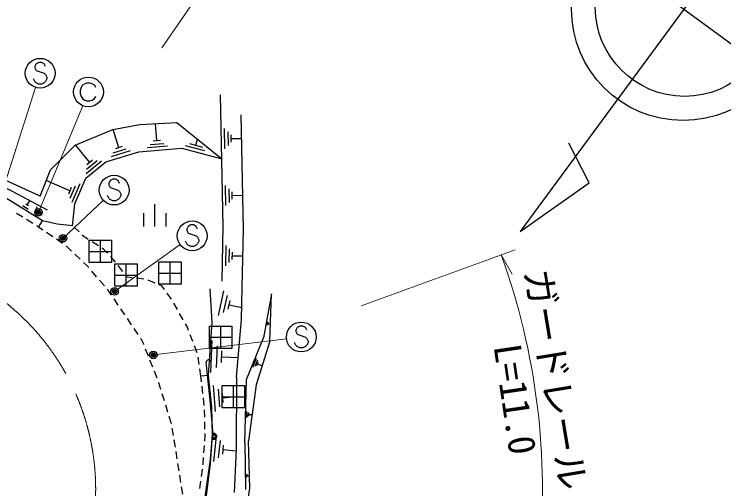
# Model space of a CAD drawing. Units: millimetres at full size, sheet at 1:1000; details may follow other scales. Extents: x 40000 to 680000, y 20000 to 380000.
# Drawn here: x 386974 to 434627, y 298446 to 330315 of the extents above; entities that cross this region are included whole.
import ezdxf
from ezdxf.enums import TextEntityAlignment as Align

# ---------------------------------------------------------------- set-up
doc = ezdxf.new("R2010")
doc.units = ezdxf.units.MM
doc.header["$LTSCALE"] = 1000
doc.header["$PDMODE"] = 32
doc.header["$PDSIZE"] = 500
doc.linetypes.add('CHAIN', pattern=[18.5, 12, -1.5, 3.5, -1.5])
for name, color, linetype, lineweight in [('M-BGD', 7, 'Continuous', 25), ('M-BMK', 2, 'CHAIN', 13), ('M-BMK-SRVR', 3, 'Continuous', 25), ('M-STR-HTXT', 7, 'Continuous', 13), ('M-STR-STRC', 7, 'Continuous', 25)]:
    doc.layers.add(name, color=color, linetype=linetype, lineweight=lineweight)
doc.styles.add('ＭＳ ゴシック', font='')
doc.styles.get('ＭＳ ゴシック').set_extended_font_data('MS Gothic')

msp = doc.modelspace()

# ---------------------------------------------------------------- linework, layer by layer
at = {"layer": 'M-BGD'}
for p, q in [((388443, 326985), (388353, 326803)), ((388625, 327076), (388443, 326985)), ((388807, 327076), (388625, 327076)), ((388989, 326985), (388807, 327076)), ((389080, 326803), (388989, 326985)), ((388353, 326803), (388353, 326713)), ((388353, 326713), (388443, 326531)), ((388443, 326531), (388989, 326349)), ((388353, 325803), (388262, 325985)), ((388989, 326349), (389080, 326258)), ((389080, 326258), (389171, 326076)), ((389171, 325985), (389080, 325803)), ((389171, 326076), (389171, 325985)), ((388443, 325713), (388353, 325803)), ((388625, 325622), (388443, 325713)), ((388807, 325622), (388625, 325622)), ((388989, 325713), (388807, 325622)), ((389080, 325803), (388989, 325713)), ((391560, 325543), (391460, 325393)), ((391710, 325643), (391560, 325543)), ((391860, 325693), (391710, 325643)), ((392060, 325693), (391860, 325693)), ((392210, 325643), (392060, 325693)), ((392360, 325543), (392210, 325643)), ((392460, 325393), (392360, 325543)), ((391460, 325393), (391410, 325193)), ((391410, 325193), (391410, 324993)), ((391410, 324993), (391460, 324793)), ((391460, 324793), (391560, 324643)), ((391560, 324643), (391710, 324543)), ((391710, 324543), (391860, 324493)), ((392060, 324493), (392210, 324543)), ((392210, 324543), (392360, 324643)), ((392360, 324643), (392460, 324793)), ((401002, 316080), (400832, 324904)), ((391860, 324493), (392060, 324493)), ((402363, 315850), (402223, 323552)), ((396553, 321819), (396454, 322964)), ((401125, 321281), (401099, 322631)), ((394000, 321349), (393624, 322572)), ((401319, 322419), (401336, 321502)), ((401548, 321722), (401539, 322208)), ((396795, 321839), (396311, 321798)), ((399182, 321515), (399289, 321916)), ((401543, 321965), (402245, 321978)), ((392047, 320358), (391080, 321536)), ((393624, 321008), (394502, 321277)), ((394232, 321420), (393767, 321278)), ((397262, 321446), (395917, 321331)), ((396114, 321565), (397029, 321642)), ((399777, 321131), (398473, 321482)), ((398738, 321634), (399624, 321396)), ((394771, 321133), (393480, 320739)), ((392843, 320451), (391798, 319596)), ((391828, 319900), (392539, 320482)), ((392235, 320512), (391859, 320204)), ((388707, 318098), (384092, 320178)), ((390713, 318463), (389118, 319144)), ((391376, 318913), (390844, 317673)), ((393416, 319139), (393325, 318957)), ((393325, 318957), (393325, 318867)), ((393325, 318867), (393416, 318685)), ((393598, 319230), (393416, 319139)), ((393780, 319230), (393598, 319230)), ((393962, 319139), (393780, 319230)), ((394053, 318957), (393962, 319139)), ((401196, 317460), (401170, 318810)), ((390809, 318687), (390617, 318240)), ((390731, 317956), (391092, 318800)), ((393416, 318685), (393962, 318503)), ((393962, 318503), (394053, 318412)), ((394053, 318412), (394143, 318230)), ((401390, 318598), (401408, 317681)), ((401620, 317901), (401610, 318387)), ((393325, 317957), (393234, 318139)), ((393416, 317867), (393325, 317957)), ((393598, 317776), (393416, 317867)), ((393962, 317867), (393780, 317776)), ((394053, 317957), (393962, 317867)), ((394143, 318139), (394053, 317957)), ((394143, 318230), (394143, 318139)), ((401615, 318144), (402317, 318157)), ((387922, 317208), (387554, 317436)), ((387944, 317449), (387760, 317563)), ((387852, 317506), (388022, 317783)), ((388355, 316921), (388527, 317404)), ((393780, 317776), (393598, 317776)), ((396406, 317558), (396406, 316058)), ((387547, 316676), (387122, 316939)), ((395656, 316958), (395656, 316058)), ((397156, 316958), (397156, 316058)), ((388228, 316255), (387802, 316518)), ((388615, 316015), (388878, 316441)), ((388615, 316015), (388483, 316097)), ((388900, 315822), (388615, 316015)), ((391333, 315695), (390974, 316043)), ((398656, 316069), (398565, 315887)), ((398837, 316160), (398656, 316069)), ((399019, 316160), (398837, 316160)), ((399201, 316069), (399019, 316160)), ((399292, 315887), (399201, 316069)), ((400933, 312399), (401002, 316080)), ((389561, 315372), (389148, 315653)), ((391645, 315393), (391549, 315486)), ((398565, 315887), (398565, 315797)), ((398565, 315797), (398656, 315615)), ((398656, 315615), (399201, 315433)), ((402289, 311956), (402363, 315850)), ((390223, 314922), (389809, 315203)), ((391952, 315194), (391645, 315393)), ((392007, 313638), (392007, 315138)), ((392007, 315138), (393507, 315138)), ((392624, 314759), (392204, 315031)), ((392757, 315138), (392757, 313638)), ((393507, 315138), (393507, 313638)), ((398565, 314887), (398474, 315069)), ((399201, 315433), (399292, 315342)), ((399292, 315342), (399383, 315160)), ((399383, 315069), (399292, 314887)), ((399383, 315160), (399383, 315069)), ((390833, 314408), (390471, 314753)), ((392997, 314517), (392876, 314596)), ((393241, 314259), (392997, 314517)), ((398656, 314797), (398565, 314887)), ((398837, 314706), (398656, 314797)), ((399019, 314706), (398837, 314706)), ((399201, 314797), (399019, 314706)), ((399292, 314887), (399201, 314797)), ((401176, 313427), (401201, 314776)), ((401413, 314556), (401396, 313639)), ((391413, 313857), (391050, 314202)), ((392007, 314388), (393507, 314388)), ((393651, 313824), (393447, 314040)), ((401616, 313850), (401625, 314336)), ((401620, 314093), (402322, 314080)), ((391876, 313416), (391630, 313650)), ((393507, 313638), (392007, 313638)), ((393776, 313665), (393651, 313824)), ((396683, 312176), (396683, 313676)), ((396683, 313676), (398183, 313676)), ((397433, 313676), (397433, 312176)), ((398183, 313676), (398183, 312176)), ((391981, 313295), (391876, 313416)), ((393727, 312051), (393727, 313551)), ((393727, 313551), (395227, 313551)), ((394270, 313036), (393961, 313429)), ((394477, 313551), (394477, 312051)), ((395227, 313551), (395227, 312051)), ((392504, 312690), (392177, 313068)), ((393727, 312801), (395227, 312801)), ((394564, 312663), (394456, 312800)), ((394886, 312620), (394564, 312663)), ((396683, 312926), (398183, 312926)), ((393028, 312085), (392701, 312463)), ((395679, 312516), (395184, 312581)), ((396430, 312254), (395968, 312446)), ((398183, 312176), (396683, 312176)), ((396909, 312055), (396707, 312139)), ((393283, 311791), (393224, 311858)), ((393513, 311450), (393283, 311791)), ((395227, 312051), (393727, 312051)), ((397071, 311825), (396909, 312055)), ((400694, 310087), (401060, 311747)), ((402249, 309815), (402289, 311956)), ((393960, 310787), (393680, 311202)), ((397533, 311172), (397244, 311580)), ((401267, 311423), (401018, 310294)), ((404246, 311544), (403722, 308587)), ((404143, 308368), (404246, 311544)), ((397938, 310483), (397693, 310918)), ((401342, 310501), (401474, 311099)), ((401408, 310800), (402271, 310610)), ((394408, 310124), (394128, 310539)), ((394855, 309461), (394576, 309876)), ((398331, 309786), (398085, 310221)), ((401903, 305943), (402249, 309815)), ((398579, 309344), (398478, 309524)), ((398686, 309071), (398579, 309344)), ((400079, 307875), (400079, 309375)), ((400079, 309375), (401579, 309375)), ((400829, 309375), (400829, 307875)), ((401579, 309375), (401579, 307875)), ((403911, 309401), (403963, 309697)), ((404002, 309641), (403966, 309440)), ((404022, 309479), (404041, 309585)), ((404031, 309532), (404185, 309505)), ((405983, 309274), (405892, 309093)), ((406164, 309365), (405983, 309274)), ((406346, 309365), (406164, 309365)), ((406528, 309274), (406346, 309365)), ((406619, 309093), (406528, 309274)), ((395303, 308798), (395023, 309212)), ((405892, 309093), (405892, 309002)), ((405892, 309002), (405983, 308820)), ((405983, 308820), (406528, 308638)), ((395578, 308390), (395471, 308549)), ((395691, 308104), (395578, 308390)), ((398978, 308326), (398796, 308792)), ((400079, 308625), (401579, 308625)), ((400183, 306264), (400263, 308413)), ((402569, 305792), (403722, 308587)), ((404143, 308368), (403226, 305429)), ((406528, 308638), (406619, 308547)), ((406619, 308547), (406710, 308365)), ((406710, 308365), (406710, 308274)), ((399270, 307581), (399088, 308047)), ((401579, 307875), (400079, 307875)), ((400594, 308056), (400540, 306595)), ((405892, 308093), (405801, 308274)), ((405983, 308002), (405892, 308093)), ((406164, 307911), (405983, 308002)), ((406346, 307911), (406164, 307911)), ((406528, 308002), (406346, 307911)), ((406619, 308093), (406528, 308002)), ((406710, 308274), (406619, 308093)), ((395983, 307359), (395800, 307824)), ((400896, 306926), (400925, 307700)), ((396275, 306614), (396093, 307080)), ((399402, 306794), (399331, 307289)), ((400911, 307313), (402028, 307271)), ((403007, 306612), (403255, 307213)), ((403312, 307077), (403143, 306669)), ((403279, 306725), (403368, 306942)), ((399515, 306002), (399444, 306497)), ((403324, 306834), (403636, 306705)), ((396568, 305869), (396385, 306335)), ((400012, 306058), (399515, 306002)), ((399556, 305638), (399515, 306002)), ((401903, 305943), (401883, 301113)), ((396691, 305556), (396677, 305590)), ((396826, 305113), (396691, 305556)), ((402464, 301504), (402569, 305792)), ((399646, 304843), (399590, 305340)), ((400502, 303644), (400364, 305389)), ((400665, 305132), (400759, 303946)), ((400937, 303882), (400937, 305382)), ((400937, 305382), (402437, 305382)), ((401687, 305382), (401687, 303882)), ((402437, 305382), (402437, 303882)), ((403226, 305429), (402713, 301672)), ((397060, 304348), (396914, 304826)), ((399736, 304048), (399679, 304545)), ((400937, 304632), (402437, 304632)), ((401016, 304247), (400966, 304875)), ((400991, 304561), (401899, 304633)), ((397294, 303583), (397148, 304061)), ((399766, 303249), (399754, 303749)), ((402437, 303882), (400937, 303882)), ((402574, 303214), (402585, 303664)), ((402655, 303591), (402647, 303285)), ((397528, 302818), (397382, 303296)), ((402721, 303355), (402725, 303517)), ((402723, 303436), (402957, 303430)), ((399784, 302449), (399773, 302949)), ((397671, 302032), (397592, 302526)), ((399794, 302007), (399791, 302149)), ((397796, 301242), (397718, 301735)), ((399770, 301650), (399794, 302007)), ((400384, 300288), (400551, 301980)), ((400795, 301682), (400681, 300532)), ((402794, 298482), (402713, 301672)), ((399715, 300852), (399749, 301351)), ((400979, 300776), (401039, 301385)), ((402464, 301504), (402505, 298404)), ((397921, 300451), (397843, 300945)), ((401009, 301080), (401889, 300994)), ((401883, 301113), (401739, 298198)), ((399668, 300169), (399695, 300553)), ((398046, 299661), (397968, 300155)), ((399545, 299262), (399612, 299758)), ((399653, 300055), (399668, 300169)), ((398171, 298871), (398093, 299365)), ((402533, 299180), (402529, 299480)), ((402577, 299433), (402580, 299229)), ((402627, 299278), (402626, 299386)), ((402627, 299332), (402783, 299334)), ((399437, 298469), (399505, 298965)), ((398296, 298081), (398218, 298575)), ((402337, 295373), (402794, 298482))]:
    msp.add_line(p, q, dxfattribs=at)
for points in [[(388707, 318098), (389404, 319873), (391060, 321528), (393589, 322565), (395408, 322911), (397900, 323038), (400915, 320601)], [(390900, 316114), (391039, 317580), (391776, 319300), (393127, 320405), (395337, 321080), (398223, 321326), (400915, 320601)], [(389212, 317153), (386894, 318380), (384511, 319542), (381243, 320482), (381099, 319952)], [(388878, 316441), (385175, 318731), (383454, 319339), (381099, 319952)], [(390900, 316114), (389852, 316213), (388878, 316441)], [(400012, 306058), (400263, 309630), (400133, 311884)], [(399520, 296025), (400147, 300414), (400317, 302365), (400133, 304406), (399874, 306948)], [(399562, 296019), (399877, 297993), (400166, 300119), (400295, 301996), (400249, 303954), (400012, 306058)]]:
    msp.add_lwpolyline(points, dxfattribs=at)
for centre, radius in [((388716, 326349), 1000), ((391960, 325093), 1000), ((393689, 318503), 1000), ((398928, 315433), 1000), ((390252, 315269), 150), ((390252, 315269), 120), ((390252, 315269), 90), ((390252, 315269), 60), ((390252, 315269), 30), ((390252, 315269), 20), ((393715, 311701), 150), ((393715, 311701), 120), ((393715, 311701), 90), ((393715, 311701), 60), ((393715, 311701), 30), ((393715, 311701), 20), ((406255, 308638), 1000), ((400395, 301964), 100), ((400395, 301964), 100), ((400395, 301964), 100)]:
    msp.add_circle(centre, radius, dxfattribs=at)
for centre, radius, start, end in [((400024, 306963), 150, 5.8147, 185.8147), ((400395, 301964), 188, 228.1444, 121.8842), ((400395, 301964), 150, 216.4239, 133.6046), ((400395, 301964), 112, 175.0143, 175.0142)]:
    msp.add_arc(centre, radius, start, end, dxfattribs=at)
for p in [(390252, 315269), (393715, 311701)]:
    msp.add_point(p, dxfattribs=at)
at = {"layer": 'M-BMK'}
for start, end in [(38.4752, 52.4137), (340.6094, 38.4752)]:
    msp.add_arc((376445, 298422), 16000, start, end, dxfattribs=at)
at = {"layer": 'M-BMK-SRVR'}
for p, q in [((440526, 342326), (420947, 315726)), ((440387, 324425), (423474, 336873)), ((425585, 318981), (424223, 321655)), ((420947, 315726), (425585, 318981))]:
    msp.add_line(p, q, dxfattribs=at)
for centre, radius in [((431896, 330674), 7500), ((431997, 330796), 6000)]:
    msp.add_circle(centre, radius, dxfattribs=at)
at = {"layer": 'M-STR-HTXT'}
for p, q in [((403138, 337107), (396891, 328053)), ((386025, 317941), (388411, 325397)), ((388603, 317015), (391573, 324163)), ((390252, 315269), (392961, 317818)), ((393715, 311701), (398115, 314851)), ((410275, 310732), (420612, 314493)), ((419672, 314151), (420424, 312850)), ((396318, 307433), (405263, 308518))]:
    msp.add_line(p, q, dxfattribs=at)
msp.add_arc((376445, 298422), 46000, 354.0676, 19.9949, dxfattribs=at)
at = {"layer": 'M-STR-STRC'}
for centre, radius in [((388603, 317015), 150), ((388603, 317015), 120), ((388603, 317015), 90), ((388603, 317015), 60), ((388603, 317015), 30), ((388603, 317015), 20), ((396318, 307433), 150), ((396318, 307433), 120), ((396318, 307433), 90), ((396318, 307433), 60), ((396318, 307433), 30), ((396318, 307433), 20)]:
    msp.add_circle(centre, radius, dxfattribs=at)
for p in [(388603, 317015), (396318, 307433)]:
    msp.add_point(p, dxfattribs=at)

# ---------------------------------------------------------------- texts
at = {"layer": 'M-STR-HTXT', "style": 'ＭＳ ゴシック'}
msp.add_text('ガードレール', height=1833, rotation=279.323, dxfattribs=at).set_placement((421888, 305557), align=Align.BOTTOM_CENTER)
msp.add_text('L=11.0', height=1833, rotation=278.43, dxfattribs=at).set_placement((421524, 304599), align=Align.TOP_CENTER)

doc.saveas('drawing.dxf')
